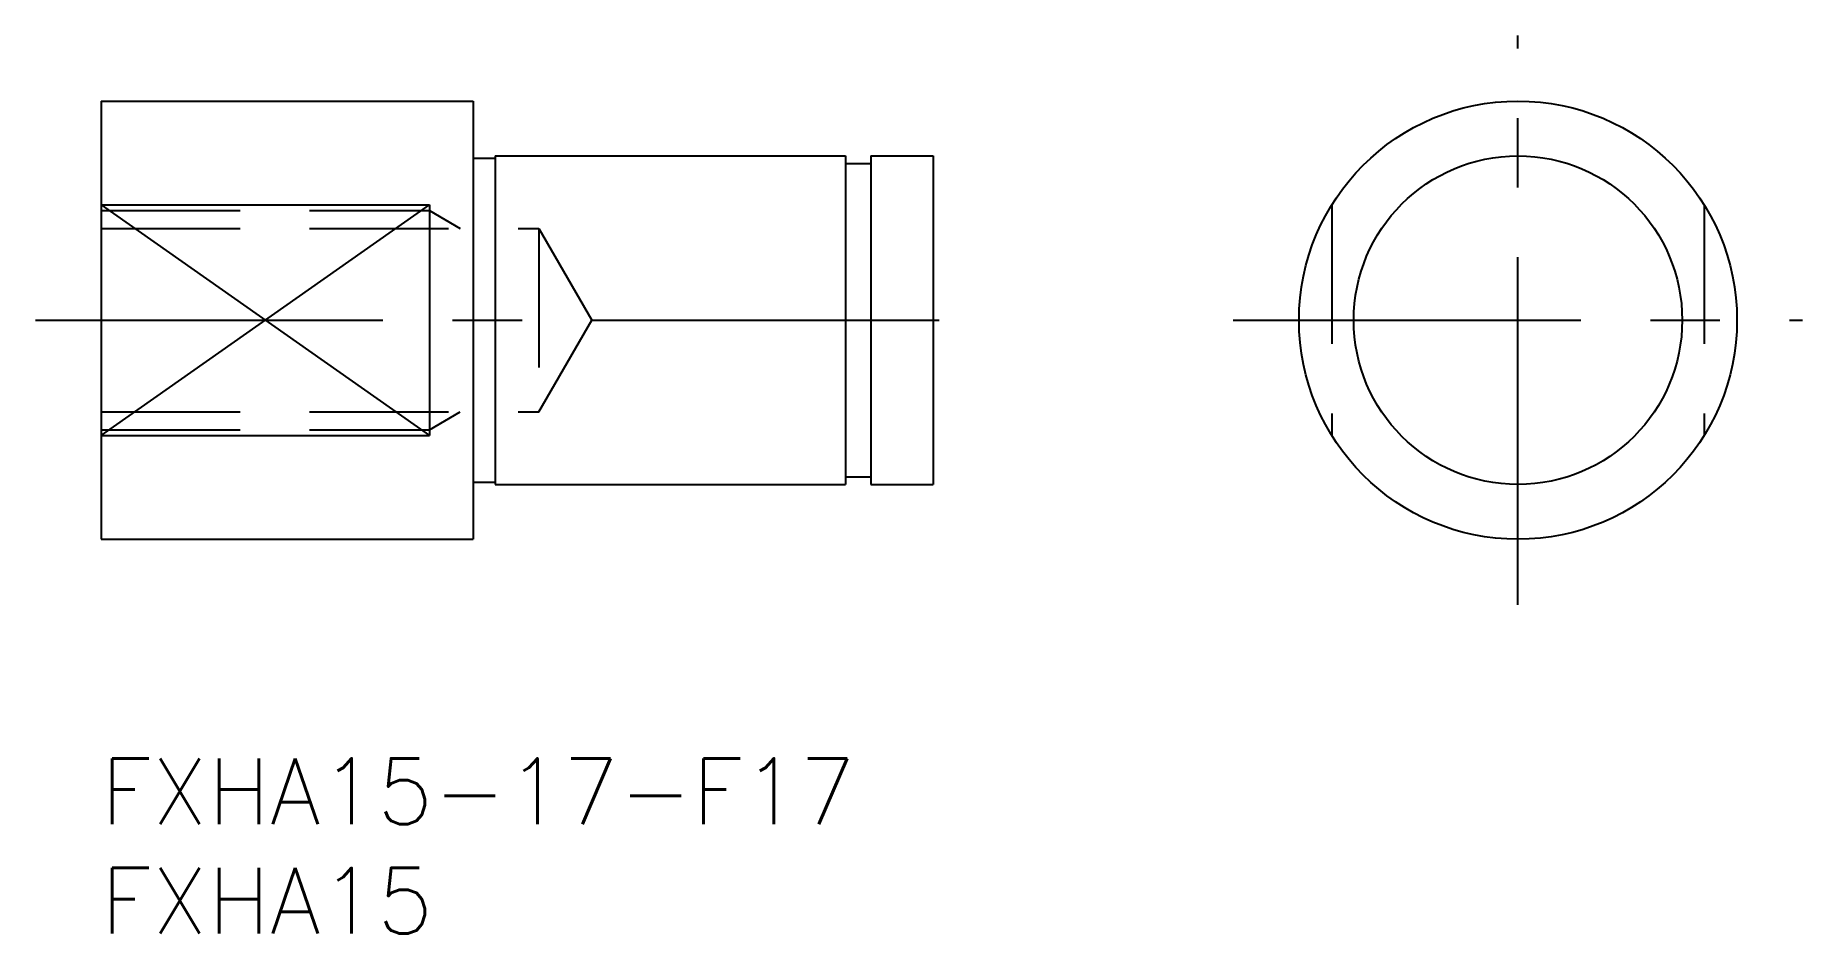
# Model space of a CAD drawing. Extents: x -3 to 77.7, y -8 to 33.
import ezdxf

# ---------------------------------------------------------------- set-up
doc = ezdxf.new("R2010")
doc.units = 0
doc.header["$LTSCALE"] = 0.5
doc.linetypes.add('CENTER', pattern=[50.8, 31.75, -6.35, 6.35, -6.35])
doc.linetypes.add('DASHED', pattern=[19.05, 12.7, -6.35])
for name, color, linetype in [('MSM_CENTER', 1, 'CENTER'), ('MSM_CONTINUOUS', 7, 'CONTINUOUS'), ('MSM_DASHED', 4, 'DASHED'), ('MSM_NARROW', 5, 'CONTINUOUS'), ('MSM_PART_NUMBER', 7, 'CONTINUOUS')]:
    doc.layers.add(name, color=color, linetype=linetype)
doc.styles.get("Standard").update_dxf_attribs({"font": 'txt.shx', "height": 3, "bigfont": 'bigfont.shx'})

# ---------------------------------------------------------------- blocks, each defined once
blk = doc.blocks.new('*U6')
at = {"layer": 'MSM_PART_NUMBER'}
blk.add_text('FXHA15-17-F17', height=3, dxfattribs=at).set_placement((0, -3))
blk = doc.blocks.new('*U7')
at = {"layer": 'MSM_PART_NUMBER'}
blk.add_text('FXHA15', height=3, dxfattribs=at).set_placement((0, -8))

msp = doc.modelspace()

# ---------------------------------------------------------------- linework, layer by layer
at = {"layer": 'MSM_CENTER'}
for p, q in [((64.708, 7), (64.708, 33)), ((-3, 20), (41.413, 20)), ((51.708, 20), (77.708, 20))]:
    msp.add_line(p, q, dxfattribs=at)
at = {"layer": 'MSM_CONTINUOUS'}
for p, q in [((0, 30), (0, 10)), ((0, 30), (17, 30)), ((17, 30), (17, 10)), ((18, 27.5), (34, 27.5)), ((18, 27.5), (18, 12.5)), ((34, 27.5), (34, 12.5)), ((35.15, 27.5), (38, 27.5)), ((35.15, 27.5), (35.15, 12.5)), ((38, 27.5), (38, 12.5)), ((17, 27.4), (18, 27.4)), ((34, 27.15), (35.15, 27.15)), ((0, 25.268), (15, 25.268)), ((15, 25.268), (15, 14.732)), ((0, 14.732), (15, 14.732)), ((17, 12.6), (18, 12.6)), ((18, 12.5), (34, 12.5)), ((34, 12.85), (35.15, 12.85)), ((35.15, 12.5), (38, 12.5)), ((0, 10), (17, 10))]:
    msp.add_line(p, q, dxfattribs=at)
for radius in [10, 7.5]:
    msp.add_circle((64.708, 20), radius, dxfattribs=at)
at = {"layer": 'MSM_DASHED'}
for p, q in [((56.208, 25.268), (56.208, 14.732)), ((73.208, 25.268), (73.208, 14.732)), ((0, 25), (15, 25)), ((15, 25), (16.406, 24.188)), ((0, 24.188), (20, 24.188)), ((20, 24.188), (22.418, 20)), ((20, 24.188), (20, 15.812)), ((20, 15.812), (22.418, 20)), ((0, 15.812), (20, 15.812)), ((15, 15), (16.406, 15.812)), ((0, 15), (15, 15))]:
    msp.add_line(p, q, dxfattribs=at)
at = {"layer": 'MSM_NARROW'}
for p, q in [((0, 25.268), (15, 14.732)), ((0, 14.732), (15, 25.268))]:
    msp.add_line(p, q, dxfattribs=at)

# ---------------------------------------------------------------- block references
at = {"layer": 'MSM_CONTINUOUS'}
for name in ['*U6', '*U7']:
    msp.add_blockref(name, (0, 0), dxfattribs=at)

doc.saveas('drawing.dxf')
